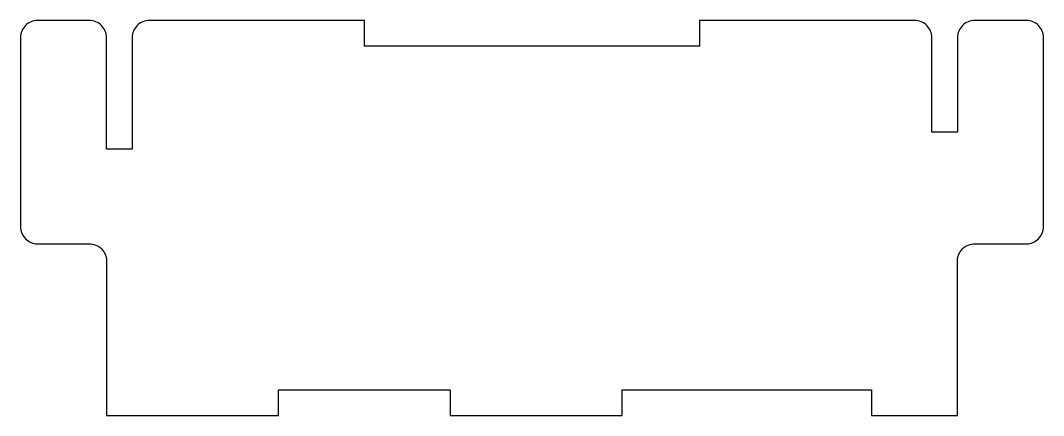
# Model space of a CAD drawing. Header units: millimetres. Extents: x -10 to 109, y 0 to 46.
import ezdxf

# ---------------------------------------------------------------- set-up
doc = ezdxf.new("R2010")
doc.units = ezdxf.units.MM

msp = doc.modelspace()

# ---------------------------------------------------------------- linework, layer by layer
msp.add_lwpolyline([(-10, 22, 0.414214), (-8, 20), (-2, 20, -0.414214), (0, 18), (0, 0), (20, 0), (20, 3), (40, 3), (40, 0), (60, 0), (60, 3), (89, 3), (89, 0), (99, 0), (99, 18, -0.414214), (101, 20), (107, 20, 0.414214), (109, 22), (109, 44, 0.414214), (107, 46), (101, 46, 0.414214), (99, 44), (99, 33), (96, 33), (96, 44, 0.414214), (94, 46), (69, 46), (69, 43), (30, 43), (30, 46), (5, 46, 0.414214), (3, 44), (3, 31), (0, 31), (0, 44, 0.414214), (-2, 46), (-8, 46, 0.414214), (-10, 44)], format="xyb", close=True)

doc.saveas('drawing.dxf')
